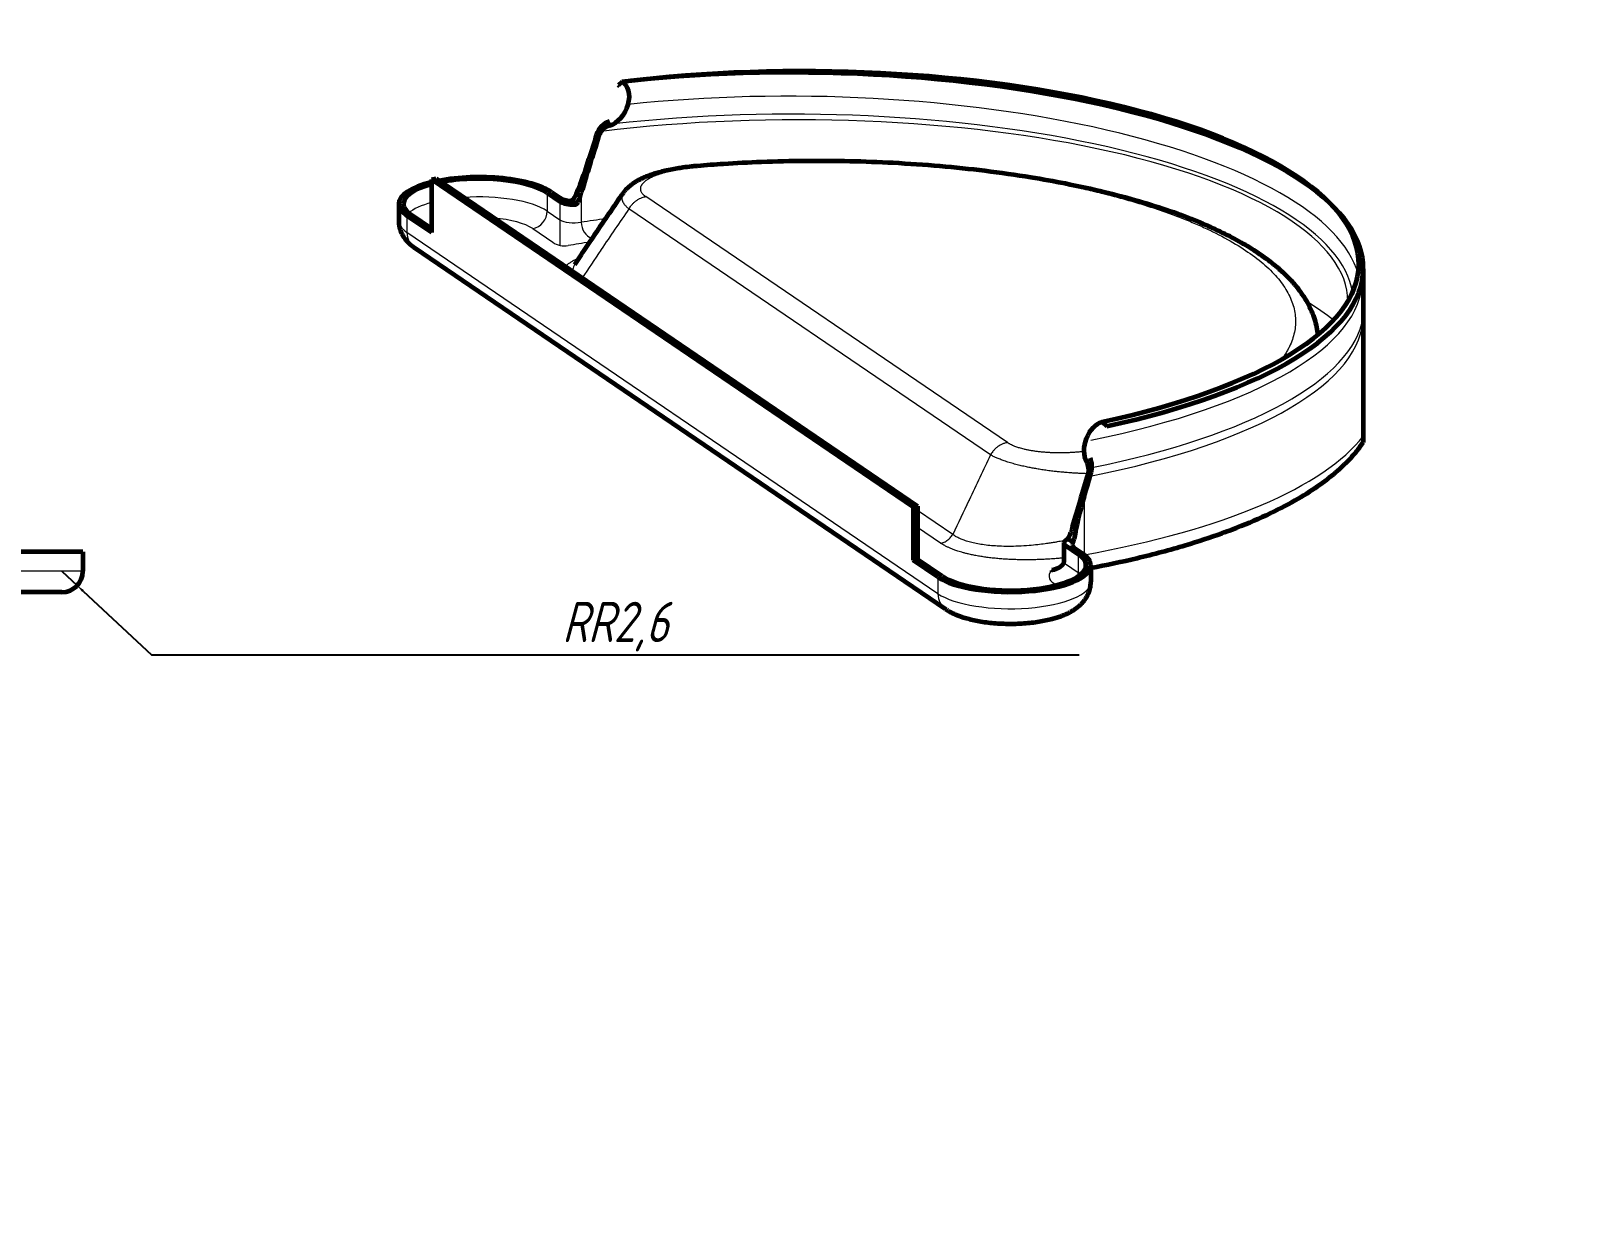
# Model space of a CAD drawing. Header units: millimetres. Extents: x 0 to 420, y 0 to 297.
# Drawn here: x 228.5 to 420, y 0 to 146.2 of the extents above; entities that cross this region are included whole.
import ezdxf

# ---------------------------------------------------------------- set-up
doc = ezdxf.new("R2010")
doc.units = ezdxf.units.MM
doc.linetypes.add('K5LT_BASIC', pattern=[0])
doc.linetypes.add('K5LT_THIN', pattern=[0])
doc.layers.add('Системный слой', color=7, linetype='Continuous')
doc.layers.add('Системный слой (1)', color=7, linetype='Continuous', true_color=0x909090)
doc.styles.add('KDIMTEXTSTYLE', font='GOST_AU.SHX', dxfattribs={"width": 0.96, "oblique": 15, "height": 5})
doc.dimstyles.new('KDIMSTYLE (1.00)', dxfattribs={"dimtxt": 5, "dimasz": 1, "dimexe": 2, "dimexo": 0, "dimgap": 1, "dimtad": 1, "dimtxsty": 'KDIMTEXTSTYLE', "dimsah": 1, "dimcen": 0, "dimdle": 1, "dimadec": 0, "dimazin": 0, "dimtfac": 0.667, "dimtmove": 0, "dimatfit": 3, "dimfxl": 1, "dimtvp": 1, "dimtolj": 1, "dimtzin": 0, "dimarcsym": 0})

# ---------------------------------------------------------------- blocks, each defined once
blk = doc.blocks.new('KDIMARROW_02')
at = {"layer": 'Системный слой'}
blk.add_hatch(color=0, dxfattribs=at).paths.add_polyline_path([(4.5, 0), (5, 0.66), (0, 0), (5, -0.66)])
at = {"layer": 'Системный слой', "color": 0, "linetype": 'K5LT_THIN', "lineweight": 18}
for p, q in [((5, 0.66), (0, 0)), ((0, 0), (5, -0.66)), ((0, 0), (7, 0)), ((4.5, 0), (5, 0.66)), ((5, -0.66), (4.5, 0))]:
    blk.add_line(p, q, dxfattribs=at)
at = {"layer": 'Системный слой (1)', "color": 0, "linetype": 'K5LT_THIN', "lineweight": 18}
blk.add_line((0, 0), (-1, 0), dxfattribs=at)

msp = doc.modelspace()

# ---------------------------------------------------------------- linework, layer by layer
at = {"layer": 'Системный слой (1)', "color": 150, "linetype": 'K5LT_BASIC', "lineweight": 60, "true_color": 0x0080ff}
for p, q in [((301.879, 139.81), (301.44, 139.4)), ((301.596, 139.261), (301.44, 139.4)), ((311.249, 129.42), (311.248, 129.42)), ((278.239, 121.119), (278.241, 127.72)), ((278.241, 127.72), (278.78, 127.807)), ((278.241, 127.72), (338.038, 87.052)), ((278.78, 127.807), (338.577, 87.14)), ((274.143, 124.676), (274.142, 122.601)), ((292.585, 126.045), (294.174, 124.964)), ((293.124, 126.132), (294.115, 125.458)), ((296.249, 124.655), (295.606, 125.092)), ((302.025, 126.016), (302.025, 126.016)), ((278.239, 121.119), (275.161, 123.212)), ((278.239, 121.573), (275.7, 123.299)), ((342.053, 74.377), (276.101, 119.231)), ((393.933, 116.594), (393.925, 95.051)), ((361.525, 97.615), (362.082, 97.076)), ((338.038, 87.052), (338.036, 80.451)), ((338.577, 87.14), (338.038, 87.052)), ((338.577, 87.14), (338.575, 80.539)), ((356.745, 82.564), (356.744, 80.301)), ((357.193, 83.09), (357.925, 82.709)), ((234.917, 81.462), (224.917, 81.462)), ((234.917, 81.462), (234.917, 79.062)), ((338.575, 80.539), (338.036, 80.451)), ((341.113, 78.358), (338.036, 80.451)), ((341.652, 78.446), (338.575, 80.539)), ((356.949, 82.272), (358.538, 81.191)), ((358.086, 81.953), (359.077, 81.279)), ((355.029, 79.151), (355.029, 79.151)), ((355.029, 79.151), (355.03, 79.151)), ((360.095, 79.815), (360.094, 77.74)), ((232.317, 76.462), (224.917, 76.462))]:
    msp.add_line(p, q, dxfattribs=at)
at = {"layer": 'Системный слой (1)', "color": 7, "linetype": 'K5LT_THIN', "lineweight": 18}
for p, q in [((311.249, 129.42), (311.248, 129.42)), ((292.585, 126.045), (292.585, 123.781)), ((294.174, 124.964), (294.174, 122.701)), ((296.815, 126.082), (296.814, 122.389)), ((302.025, 126.016), (302.025, 126.016)), ((349.736, 95.041), (304.833, 125.579)), ((275.161, 123.212), (275.161, 121.137)), ((292.585, 123.781), (294.174, 122.701)), ((347.638, 93.517), (302.736, 124.055)), ((341.113, 76.284), (275.161, 121.137)), ((290.788, 121.603), (293.279, 119.909)), ((359.275, 88.379), (359.273, 81.137)), ((342.944, 83.64), (338.577, 86.61)), ((341.446, 82.551), (338.576, 84.503)), ((358.538, 81.191), (358.537, 78.928)), ((234.917, 79.062), (224.917, 79.062)), ((355.029, 79.151), (355.029, 79.151)), ((356.948, 80.008), (358.537, 78.928)), ((341.113, 78.358), (341.113, 76.284)), ((355.312, 77.721), (355.862, 77.346))]:
    msp.add_line(p, q, dxfattribs=at)
at = {"layer": 'Системный слой (1)', "color": 150, "linetype": 'K5LT_BASIC', "lineweight": 60, "true_color": 0x0080ff}
for centre, radius, start, end in [((301.201, 132.507), 2.6, 109.69476, 162.68246), ((300.881, 132.469), 2, 105.86964, 162.67979), ((295.364, 125.741), 0.693, 259.12794, 335.26269), ((296.026, 125.01), 0.42, 95.97715, 96.05135), ((296.026, 125.01), 0.42, 270.54981, 340.99571), ((357.839, 91.66), 2, 343.65954, 30.63075), ((357.642, 92.039), 2.6, 343.67285, 24.51539), ((355.703, 84.424), 2, 307.22383, 344.45699), ((356.06, 83.431), 2, 332.85765, 350.74845), ((232.317, 79.062), 2.6, 270, 0)]:
    msp.add_arc(centre, radius, start, end, dxfattribs=at)
at = {"layer": 'Системный слой (1)', "color": 7, "linetype": 'K5LT_THIN', "lineweight": 18}
for centre, radius, start, end in [((294.741, 122.059), 2.6, 235.78072, 279.7296), ((355.831, 78.483), 0.922, 99.21508, 235.78072)]:
    msp.add_arc(centre, radius, start, end, dxfattribs=at)
at = {"layer": 'Системный слой (1)', "color": 150, "linetype": 'K5LT_BASIC', "lineweight": 60, "true_color": 0x0080ff}
for centre, major_axis, ratio, start_param, end_param in [((326.106, 117.85), (-67.271, 0.718), 0.3462524, 3.1415927, 5.0844972), ((326.106, 117.85), (-67.827, 1.257), 0.3404274, 3.1415927, 5.066631), ((300.547, 137.134), (-1.358, -2.663), 0.6690368, 0.5558944, 3.155644), ((326.1, 101.285), (-60.716, -207.273), 0.162817, 4.6062951, 4.6402635), ((326.1, 101.285), (-61.241, -209.065), 0.162817, 4.6065774, 4.6214016), ((296.632, 131.368), (-2.45, -8.363), 0.162817, 0.8295691, 1.4798089), ((284.143, 124.672), (-10, 0.004), 0.3327709, 5.3437535, 6.2831853), ((284.143, 124.672), (-9.4, 0.003), 0.3327709, 5.3912695, 6.2831853), ((284.143, 124.672), (-10, 0.004), 0.3327709, 3.5969583, 5.2354096), ((284.143, 124.672), (-9.4, 0.003), 0.3327709, 3.5969583, 5.2397353), ((284.143, 124.672), (-10, 0.004), 0.3327709, 0, 0.4553656), ((284.143, 124.672), (-9.4, 0.003), 0.3327709, 0, 0.4553656), ((296.63, 125.867), (2.8, -0.001), 0.3327709, 3.5969583, 4.1900835), ((295.971, 125.256), (2, -0.001), 0.3327709, 3.5969583, 4.742322), ((295.971, 126.796), (-1.75, -5.973), 0.162817, 1.2911043, 1.4986709), ((323.376, 117.158), (-70, 0.026), 0.3327709, 2.1472833, 3.1415927), ((323.933, 116.62), (-70, 0.026), 0.3327709, 2.1472833, 3.1415927), ((361.395, 94.807), (-1.105, -2.778), 0.6690368, 3.6179275, 5.8063447), ((326.1, 101.285), (-60.716, -207.273), 0.162817, 1.5378891, 1.5693375), ((326.1, 101.285), (-61.241, -209.065), 0.162817, 1.556751, 1.5707652), ((360.602, 87.863), (-2.45, -8.363), 0.162817, 4.6983436, 5.3637295), ((358.746, 84.104), (-1.75, -5.973), 0.162817, 4.6794817, 4.7962226), ((358.745, 82.564), (-2, 0.001), 0.3327709, 5.8706093, 6.2831853), ((358.745, 82.564), (-2, 0.001), 0.3327709, 0, 0.4553656), ((360.6, 82.361), (-2.8, 0.001), 0.3327709, 6.114364, 6.2831853), ((360.6, 82.361), (-2.8, 0.001), 0.3327709, 0, 0.4553656), ((350.095, 79.818), (9.4, -0.003), 0.3327709, 0, 0.4553656), ((350.095, 79.818), (10, -0.004), 0.3327709, 0, 0.4553656), ((350.095, 79.818), (10, -0.004), 0.3327709, 3.5969583, 6.2831853), ((350.095, 79.818), (9.4, -0.003), 0.3327709, 3.5969583, 6.2831853)]:
    msp.add_ellipse(centre, major_axis=major_axis, ratio=ratio, start_param=start_param, end_param=end_param, dxfattribs=at)
at = {"layer": 'Системный слой (1)', "color": 7, "linetype": 'K5LT_THIN', "lineweight": 18}
for centre, major_axis, ratio, start_param, end_param in [((325.766, 114.921), (-67.827, 1.257), 0.3404274, 3.2423486, 5.066631), ((322.147, 112.016), (-69.885, -0.576), 0.3304524, 3.1415927, 5.0429775), ((323.491, 112.713), (-69.192, 0.223), 0.3337707, 3.1925982, 5.0471585), ((284.142, 122.409), (-9.4, 0.003), 0.3327709, 5.3912695, 5.9130278), ((284.142, 122.409), (-9.4, 0.003), 0.3327709, 3.5969583, 4.9189136), ((284.142, 122.597), (-10, 0.004), 0.3327709, 0, 0.4553656), ((284.141, 120.523), (-7.4, 0.003), 0.3327709, 3.5969583, 4.4605966), ((290.788, 123.489), (1.125, 1.654), 0.8469155, 3.8177876, 5.3885839), ((295.97, 122.993), (-2, 0.001), 0.3327709, 0.4553656, 2.0065528), ((326.1, 101.442), (-69.4, 0.025), 0.3327709, -1.1825529, -1.1350398), ((277.675, 121.546), (-1.575, -2.315), 0.8469155, 5.3885839, 6.2831853), ((284.141, 120.523), (-7.4, 0.003), 0.3327709, -0.6474394, -0.557728), ((298.61, 122.096), (1.124, -1.654), 0.8469155, 4.036194, 5.3484062), ((326.099, 99.556), (-67.4, 0.025), 0.3327709, -1.1385353, -1.0941149), ((323.817, 115.279), (-70, 0.026), 0.3327709, 2.1158736, 3.1415927), ((326.1, 101.442), (-69.4, 0.025), 0.3327709, 3.5335676, 3.6446986), ((323.931, 110.838), (-70, 0.026), 0.3327709, 2.1123573, 3.1415927), ((324.046, 111.909), (-70, 0.026), 0.3327709, 2.1143326, 3.0842971), ((326.1, 101.631), (-70, 0.026), 0.3327709, 2.0651276, 2.8918285), ((326.099, 99.556), (-67.4, 0.025), 0.3327709, -4.2578542, -4.252429), ((358.744, 80.3), (-2, 0.001), 0.3327709, 6.2613058, 6.2831853), ((358.744, 80.3), (-2, 0.001), 0.3327709, 0, 0.4553656), ((356.74, 78.636), (1.125, 1.654), 0.8469155, 5.1072488, 5.3885839), ((350.094, 77.555), (9.4, -0.003), 0.3327709, 0.3701575, 0.4553656), ((350.094, 77.744), (10, -0.004), 0.3327709, 3.5969583, 6.2831853), ((343.627, 76.692), (-1.575, -2.315), 0.8469155, 5.3885839, 6.2831853)]:
    msp.add_ellipse(centre, major_axis=major_axis, ratio=ratio, start_param=start_param, end_param=end_param, dxfattribs=at)
at = {"layer": 'Системный слой (1)', "color": 150, "linetype": 'K5LT_BASIC', "lineweight": 60, "true_color": 0x0080ff}
for points, knots in [([(302.025, 126.016), (302.103, 126.128), (302.186, 126.236), (302.362, 126.445), (302.457, 126.547), (302.657, 126.745), (302.764, 126.841), (302.989, 127.029), (303.108, 127.119), (303.356, 127.295), (303.487, 127.38), (303.762, 127.547), (303.906, 127.627), (304.199, 127.78), (304.348, 127.853), (304.684, 128.005), (304.873, 128.084), (305.265, 128.235), (305.468, 128.308), (305.884, 128.445), (306.097, 128.511), (306.554, 128.641), (306.799, 128.706), (307.322, 128.832), (307.6, 128.894), (308.165, 129.008), (308.452, 129.061), (308.983, 129.149), (309.225, 129.186), (309.809, 129.268), (310.153, 129.311), (310.723, 129.372), (310.946, 129.393), (311.19, 129.415), (311.209, 129.416), (311.228, 129.418)], [0, 0, 0, 0, 10.5775185, 10.5775185, 21.612209, 21.612209, 33.3334407, 33.3334407, 45.6427942, 45.6427942, 58.6370723, 58.6370723, 72.3107465, 72.3107465, 85.8545245, 85.8545245, 102.1857246, 102.1857246, 118.955645, 118.955645, 135.712681, 135.712681, 154.1890428, 154.1890428, 174.2152986, 174.2152986, 194.1325785, 194.1325785, 210.4336622, 210.4336622, 232.9913106, 232.9913106, 247.3204962, 247.3204962, 248.5401786, 248.5401786, 248.5401786, 248.5401786]), ([(311.249, 129.42), (312.325, 129.507), (313.407, 129.592), (316.059, 129.766), (317.635, 129.847), (321.014, 129.977), (322.82, 130.019), (326.482, 130.049), (328.338, 130.036), (331.98, 129.953), (333.766, 129.886), (337.497, 129.69), (339.439, 129.555), (343.243, 129.224), (345.106, 129.03), (348.881, 128.568), (350.79, 128.297), (354.103, 127.757), (355.524, 127.502), (358.601, 126.896), (360.242, 126.536), (363.306, 125.79), (364.735, 125.409), (367.44, 124.617), (368.718, 124.21), (371.136, 123.369), (372.278, 122.938), (374.233, 122.133), (375.064, 121.767), (376.675, 121.007), (377.454, 120.612), (378.959, 119.789), (379.684, 119.361), (380.869, 118.6), (381.348, 118.273), (382.333, 117.555), (382.833, 117.161), (383.709, 116.412), (384.092, 116.059), (384.833, 115.319), (385.188, 114.932), (385.806, 114.19), (386.074, 113.837), (386.569, 113.12), (386.796, 112.755), (387.184, 112.05), (387.351, 111.711), (387.642, 111.032), (387.769, 110.692), (387.977, 110.023), (388.062, 109.696), (388.194, 109.049), (388.243, 108.729), (388.275, 108.407)], [0.0000831, 0.0000831, 0.0000831, 0.0000831, 9.3434161, 9.3434161, 22.7646384, 22.7646384, 37.9993496, 37.9993496, 53.6220792, 53.6220792, 68.7482769, 68.7482769, 85.4275592, 85.4275592, 101.8299626, 101.8299626, 119.2423755, 119.2423755, 132.7747984, 132.7747984, 149.2016156, 149.2016156, 164.4729454, 164.4729454, 179.1534076, 179.1534076, 193.394712, 193.394712, 204.6645071, 204.6645071, 216.153014, 216.153014, 227.9469789, 227.9469789, 236.531519, 236.531519, 246.4274758, 246.4274758, 254.9243007, 254.9243007, 263.8386411, 263.8386411, 271.6088116, 271.6088116, 279.321528, 279.321528, 286.2166592, 286.2166592, 292.9260436, 292.9260436, 299.2164313, 299.2164313, 305.26545, 305.26545, 305.26545, 305.26545]), ([(296.009, 117.166), (296.118, 117.328), (296.227, 117.49), (296.553, 117.974), (296.77, 118.297), (297.423, 119.266), (297.857, 119.912), (298.882, 121.434), (299.479, 122.306), (300.67, 124.049), (301.267, 124.918), (301.919, 125.862), (301.972, 125.939), (302.025, 126.016)], [0.4419994, 0.4419994, 0.4419994, 0.4419994, 0.8839988, 0.8839988, 1.7679975, 1.7679975, 3.535995, 3.535995, 5.935995, 5.935995, 8.335995, 8.335995, 8.5484359, 8.5484359, 8.5484359, 8.5484359]), ([(274.142, 122.601), (274.142, 122.464), (274.15, 122.328), (274.181, 122.056), (274.204, 121.921), (274.266, 121.654), (274.304, 121.521), (274.396, 121.26), (274.45, 121.131), (274.572, 120.878), (274.64, 120.753), (274.793, 120.509), (274.877, 120.389), (275.06, 120.154), (275.16, 120.039), (275.376, 119.814), (275.493, 119.705), (275.77, 119.468), (275.932, 119.345), (276.101, 119.231)], [0, 0, 0, 0, 1.5343681, 1.5343681, 3.0753983, 3.0753983, 4.6379683, 4.6379683, 6.2403125, 6.2403125, 7.8977533, 7.8977533, 9.6350252, 9.6350252, 11.476194, 11.476194, 13.4499129, 13.4499129, 16, 16, 16, 16]), ([(360.095, 79.478), (362.068, 79.855), (363.987, 80.265), (367.929, 81.202), (369.935, 81.737), (373.427, 82.781), (374.942, 83.278), (376.814, 83.952), (377.232, 84.106), (379.141, 84.831), (380.561, 85.425), (383.164, 86.633), (384.356, 87.244), (386.463, 88.44), (387.392, 89.021), (389.071, 90.182), (389.828, 90.761), (391.133, 91.875), (391.696, 92.405), (392.652, 93.412), (393.057, 93.885), (393.602, 94.594), (393.767, 94.821), (393.925, 95.051)], [21.0070713, 21.0070713, 21.0070713, 21.0070713, 40.4209845, 40.4209845, 62.238069, 62.238069, 80.2086892, 80.2086892, 85.4658051, 85.4658051, 104.5578007, 104.5578007, 122.6450477, 122.6450477, 138.7227336, 138.7227336, 153.7957518, 153.7957518, 166.8592514, 166.8592514, 177.9131815, 177.9131815, 183.0559891, 183.0559891, 183.0559891, 183.0559891]), ([(356.744, 80.307), (356.744, 80.307), (356.744, 80.306), (356.744, 80.303), (356.744, 80.3), (356.744, 80.293), (356.744, 80.29), (356.743, 80.279), (356.743, 80.272), (356.742, 80.252), (356.741, 80.238), (356.737, 80.205), (356.735, 80.192), (356.727, 80.154), (356.72, 80.128), (356.705, 80.083), (356.695, 80.06), (356.671, 80.01), (356.658, 79.986), (356.625, 79.934), (356.605, 79.906), (356.56, 79.849), (356.534, 79.82), (356.474, 79.759), (356.44, 79.728), (356.364, 79.665), (356.322, 79.633), (356.229, 79.57), (356.179, 79.538), (356.069, 79.476), (356.01, 79.446), (355.886, 79.388), (355.82, 79.361), (355.682, 79.309), (355.61, 79.285), (355.463, 79.242), (355.387, 79.222), (355.286, 79.199), (355.261, 79.193), (355.236, 79.188)], [0.0001358, 0.0001358, 0.0001358, 0.0001358, 0.01, 0.01, 0.1615265, 0.1615265, 0.3234605, 0.3234605, 0.6473284, 0.6473284, 1.2950643, 1.2950643, 2.5905361, 2.5905361, 4.3096176, 4.3096176, 6.1117726, 6.1117726, 8.035597, 8.035597, 10.1023203, 10.1023203, 12.3292287, 12.3292287, 14.7275084, 14.7275084, 17.300957, 17.300957, 20.0554314, 20.0554314, 22.9643306, 22.9643306, 25.9897227, 25.9897227, 29.101851, 29.101851, 32.2407537, 32.2407537, 33.2562827, 33.2562827, 33.2562827, 33.2562827]), ([(342.053, 74.377), (342.191, 74.283), (342.334, 74.195), (342.626, 74.027), (342.776, 73.949), (343.083, 73.799), (343.241, 73.729), (343.552, 73.599), (343.706, 73.54), (343.996, 73.435), (344.133, 73.389), (344.51, 73.269), (344.757, 73.198), (345.271, 73.067), (345.539, 73.006), (346.093, 72.894), (346.38, 72.843), (346.971, 72.753), (347.275, 72.714), (347.897, 72.647), (348.215, 72.619), (348.863, 72.577), (349.192, 72.563), (349.86, 72.547), (350.197, 72.546), (350.871, 72.558), (351.208, 72.571), (351.869, 72.61), (352.194, 72.637), (352.829, 72.702), (353.139, 72.741), (353.743, 72.83), (354.036, 72.881), (354.603, 72.993), (354.877, 73.054), (355.341, 73.172), (355.535, 73.225), (355.914, 73.339), (356.1, 73.4), (356.461, 73.528), (356.637, 73.595), (356.981, 73.739), (357.148, 73.815), (357.474, 73.976), (357.633, 74.061), (357.941, 74.243), (358.09, 74.339), (358.379, 74.544), (358.519, 74.653), (358.727, 74.834), (358.799, 74.901), (358.936, 75.034), (359, 75.101), (359.169, 75.287), (359.27, 75.412), (359.454, 75.665), (359.536, 75.794), (359.683, 76.055), (359.748, 76.187), (359.86, 76.453), (359.908, 76.588), (359.987, 76.859), (360.019, 76.995), (360.066, 77.269), (360.081, 77.406), (360.092, 77.609), (360.094, 77.675), (360.094, 77.74)], [0, 0, 0, 0, 1.8842201, 1.8842201, 3.7684402, 3.7684402, 5.6526603, 5.6526603, 7.405215, 7.405215, 8.8977297, 8.8977297, 11.4730766, 11.4730766, 14.1157474, 14.1157474, 16.8129175, 16.8129175, 19.5576985, 19.5576985, 22.3468597, 22.3468597, 25.1807978, 25.1807978, 28.0633464, 28.0633464, 30.9526399, 30.9526399, 33.7916882, 33.7916882, 36.5849228, 36.5849228, 39.3332082, 39.3332082, 42.0302656, 42.0302656, 44.0375733, 44.0375733, 46.0473991, 46.0473991, 48.056502, 48.056502, 50.0656049, 50.0656049, 52.0731054, 52.0731054, 54.0750083, 54.0750083, 56.0621957, 56.0621957, 57.1544736, 57.1544736, 58.1713594, 58.1713594, 59.9096061, 59.9096061, 61.5288754, 61.5288754, 63.0584684, 63.0584684, 64.5238393, 64.5238393, 65.9451362, 65.9451362, 67.3387937, 67.3387937, 68, 68, 68, 68])]:
    msp.add_open_spline(points, degree=3, knots=knots, dxfattribs=at)
at = {"layer": 'Системный слой (1)', "color": 7, "linetype": 'K5LT_THIN', "lineweight": 18}
for points, knots in [([(311.486, 129.27), (311.406, 129.263), (311.325, 129.256), (311.161, 129.241), (311.078, 129.233), (310.83, 129.208), (310.666, 129.19), (310.177, 129.133), (309.854, 129.089), (309.231, 128.994), (308.929, 128.942), (308.434, 128.847), (308.235, 128.806), (307.889, 128.729), (307.739, 128.693), (307.448, 128.62), (307.305, 128.583), (307.025, 128.505), (306.887, 128.464), (306.622, 128.381), (306.495, 128.339), (306.309, 128.274), (306.247, 128.251), (306.125, 128.206), (306.064, 128.183), (305.921, 128.126), (305.838, 128.091), (305.677, 128.021), (305.597, 127.985), (305.447, 127.912), (305.375, 127.876), (305.272, 127.821), (305.237, 127.802), (305.169, 127.764), (305.135, 127.745), (305.062, 127.701), (305.022, 127.676), (304.944, 127.626), (304.906, 127.601), (304.831, 127.549), (304.795, 127.522), (304.723, 127.468), (304.689, 127.44), (304.625, 127.386), (304.595, 127.36), (304.538, 127.307), (304.51, 127.279), (304.46, 127.226), (304.436, 127.201), (304.393, 127.149), (304.373, 127.124), (304.335, 127.072), (304.316, 127.045), (304.283, 126.992), (304.268, 126.965), (304.24, 126.913), (304.228, 126.887), (304.207, 126.836), (304.198, 126.81), (304.181, 126.758), (304.174, 126.731), (304.163, 126.678), (304.159, 126.652), (304.153, 126.585), (304.152, 126.545), (304.157, 126.465), (304.163, 126.426), (304.18, 126.351), (304.19, 126.316), (304.216, 126.247), (304.231, 126.213), (304.274, 126.131), (304.303, 126.083), (304.372, 125.988), (304.412, 125.941), (304.498, 125.849), (304.544, 125.805), (304.62, 125.739), (304.646, 125.718), (304.7, 125.675), (304.728, 125.653), (304.782, 125.614), (304.808, 125.597), (304.833, 125.579)], [5.6533328, 5.6533328, 5.6533328, 5.6533328, 5.964062, 5.964062, 6.2894911, 6.2894911, 6.9382799, 6.9382799, 8.2436712, 8.2436712, 9.5219511, 9.5219511, 10.4044357, 10.4044357, 11.0969465, 11.0969465, 11.7852228, 11.7852228, 12.4843857, 12.4843857, 13.1665144, 13.1665144, 13.5135517, 13.5135517, 13.8664035, 13.8664035, 14.3696665, 14.3696665, 14.8852693, 14.8852693, 15.38271, 15.38271, 15.6371936, 15.6371936, 15.8960065, 15.8960065, 16.2173676, 16.2173676, 16.5467419, 16.5467419, 16.8853051, 16.8853051, 17.2344566, 17.2344566, 17.5575945, 17.5575945, 17.8920971, 17.8920971, 18.2054006, 18.2054006, 18.5098566, 18.5098566, 18.831445, 18.831445, 19.1446962, 19.1446962, 19.4504516, 19.4504516, 19.7495647, 19.7495647, 20.0648436, 20.0648436, 20.3739207, 20.3739207, 20.8461358, 20.8461358, 21.3069905, 21.3069905, 21.7189975, 21.7189975, 22.1243997, 22.1243997, 22.6971499, 22.6971499, 23.270051, 23.270051, 23.8191363, 23.8191363, 24.0921285, 24.0921285, 24.3644565, 24.3644565, 24.5917803, 24.5917803, 24.5917803, 24.5917803]), ([(311.486, 129.27), (311.45, 129.317), (311.383, 129.385), (311.304, 129.419), (311.262, 129.421), (311.249, 129.42)], [0, 0, 0, 0, 2.6843399, 5.0246238, 6, 6, 6, 6]), ([(311.486, 129.27), (312.207, 129.327), (312.925, 129.387), (314.517, 129.501), (315.389, 129.557), (317.151, 129.656), (318.042, 129.699), (319.814, 129.771), (320.696, 129.8), (322.478, 129.845), (323.38, 129.861), (325.164, 129.88), (326.048, 129.882), (327.836, 129.874), (328.74, 129.863), (330.522, 129.828), (331.401, 129.804), (333.179, 129.742), (334.08, 129.704), (335.845, 129.615), (336.712, 129.565), (338.016, 129.48), (338.458, 129.449), (339.346, 129.384), (339.793, 129.349), (340.66, 129.278), (341.08, 129.243), (341.926, 129.167), (342.352, 129.127), (343.21, 129.044), (343.642, 129), (344.512, 128.908), (344.95, 128.86), (345.823, 128.76), (346.258, 128.709), (347.115, 128.603), (347.536, 128.55), (348.367, 128.44), (348.777, 128.385), (349.584, 128.271), (349.982, 128.214), (350.797, 128.092), (351.214, 128.028), (352.036, 127.898), (352.441, 127.832), (353.629, 127.633), (354.405, 127.495), (355.963, 127.204), (356.745, 127.05), (358.263, 126.736), (359.002, 126.575), (360.475, 126.238), (361.21, 126.062), (362.638, 125.703), (363.332, 125.52), (364.708, 125.141), (365.39, 124.943), (366.715, 124.543), (367.358, 124.34), (368.626, 123.92), (369.251, 123.704), (370.461, 123.265), (371.048, 123.043), (372.197, 122.587), (372.76, 122.354), (373.847, 121.881), (374.373, 121.641), (375.902, 120.909), (376.86, 120.403), (378.629, 119.37), (379.446, 118.837), (380.927, 117.754), (381.596, 117.2), (382.777, 116.077), (383.294, 115.505), (383.947, 114.641), (384.144, 114.352), (384.502, 113.769), (384.662, 113.474), (384.94, 112.886), (385.058, 112.593), (385.257, 112.002), (385.337, 111.703), (385.454, 111.11), (385.492, 110.815), (385.529, 110.22), (385.528, 109.919), (385.483, 109.325), (385.442, 109.031), (385.318, 108.437), (385.234, 108.137), (385.029, 107.547), (384.908, 107.256), (384.696, 106.819), (384.62, 106.672), (384.455, 106.374), (384.366, 106.225), (384.184, 105.934), (384.091, 105.793), (383.928, 105.559), (383.861, 105.466), (383.792, 105.374)], [0.0899862, 0.0899862, 0.0899862, 0.0899862, 0.5264361, 0.5264361, 1.0492462, 1.0492462, 1.5791368, 1.5791368, 2.1008697, 2.1008697, 2.6319598, 2.6319598, 3.1524094, 3.1524094, 3.6848959, 3.6848959, 4.2039777, 4.2039777, 4.7379361, 4.7379361, 5.255475, 5.255475, 5.5208269, 5.5208269, 5.7910713, 5.7910713, 6.0464633, 6.0464633, 6.3068281, 6.3068281, 6.5726036, 6.5726036, 6.8442924, 6.8442924, 7.1160162, 7.1160162, 7.3818151, 7.3818151, 7.6421935, 7.6421935, 7.8975906, 7.8975906, 8.1679072, 8.1679072, 8.4333208, 8.4333208, 8.9509567, 8.9509567, 9.4851251, 9.4851251, 10.004382, 10.004382, 10.5371546, 10.5371546, 11.0578575, 11.0578575, 11.58931, 11.58931, 12.1113744, 12.1113744, 12.6416814, 12.6416814, 13.1649239, 13.1649239, 13.6940995, 13.6940995, 14.218497, 14.218497, 15.2720851, 15.2720851, 16.3256792, 16.3256792, 17.3792706, 17.3792706, 18.4328505, 18.4328505, 18.9565404, 18.9565404, 19.48641, 19.48641, 20.0089506, 20.0089506, 20.5399404, 20.5399404, 21.0611591, 21.0611591, 21.5934327, 21.5934327, 22.1132594, 22.1132594, 22.6468782, 22.6468782, 23.165157, 23.165157, 23.4304353, 23.4304353, 23.700268, 23.700268, 23.9561984, 23.9561984, 24.1251262, 24.1251262, 24.1251262, 24.1251262]), ([(302.025, 126.016), (301.958, 125.919), (301.864, 125.728), (301.82, 125.437), (301.862, 125.161), (301.965, 124.912), (302.093, 124.707), (302.217, 124.548), (302.325, 124.427), (302.427, 124.324), (302.529, 124.229), (302.634, 124.138), (302.703, 124.081), (302.736, 124.055)], [0, 0, 0, 0, 2.3474732, 4.4761648, 6.4996643, 8.2503011, 9.692076, 10.7287697, 11.5054391, 12.1594883, 12.8321785, 13.4456824, 14, 14, 14, 14]), ([(302.736, 124.055), (302.809, 124.183), (302.962, 124.414), (303.218, 124.71), (303.481, 124.954), (303.761, 125.161), (304.06, 125.333), (304.353, 125.458), (304.612, 125.536), (304.766, 125.568), (304.833, 125.579)], [0, 0, 0, 0, 1.7643109, 3.3030248, 4.6763652, 6.0846891, 7.5386938, 8.9470558, 10.1043903, 11, 11, 11, 11]), ([(294.174, 122.701), (294.175, 122.654), (294.174, 122.585), (294.173, 122.493), (294.173, 122.424), (294.172, 122.346), (294.172, 122.258), (294.171, 122.159), (294.17, 122.052), (294.169, 121.937), (294.168, 121.817), (294.166, 121.696), (294.165, 121.571), (294.163, 121.446), (294.161, 121.33), (294.16, 121.225), (294.159, 121.117), (294.157, 120.986), (294.155, 120.829), (294.153, 120.656), (294.151, 120.48), (294.149, 120.3), (294.148, 120.111), (294.147, 119.914), (294.147, 119.715), (294.148, 119.589), (294.148, 119.527)], [0, 0, 0, 0, 0.7676296, 1.121098, 1.4677221, 1.8654005, 2.3418537, 2.8591294, 3.4392656, 4.1008973, 4.767093, 5.4807152, 6.2299102, 7.0637164, 7.8556641, 8.5255705, 9.2098686, 10.1489621, 11.4047656, 12.8440495, 14.3632572, 15.9733824, 17.8432935, 19.98208, 22.3159823, 24.8752617, 24.8752617, 24.8752617, 24.8752617]), ([(302.736, 124.055), (301.578, 122.379), (300.425, 120.693), (299.261, 118.977), (299.246, 118.955), (298.457, 117.781), (297.682, 116.63), (296.908, 115.479)], [2.01274821, 2.01274821, 2.01274821, 2.01274821, 2.51769435, 2.51769435, 2.52426464, 2.52426464, 2.86580831, 2.86580831, 2.86580831, 2.86580831]), ([(296.555, 117.978), (296.552, 117.976), (296.548, 117.974), (296.474, 117.941), (296.404, 117.908), (296.271, 117.845), (296.207, 117.813), (296.081, 117.75), (296.019, 117.718), (295.896, 117.652), (295.835, 117.619), (295.716, 117.551), (295.657, 117.517), (295.54, 117.447), (295.483, 117.411), (295.371, 117.339), (295.315, 117.302), (295.214, 117.232), (295.167, 117.198), (295.075, 117.13), (295.03, 117.096), (294.942, 117.026), (294.899, 116.99), (294.84, 116.939), (294.823, 116.924), (294.806, 116.909)], [11.6222135, 11.6222135, 11.6222135, 11.6222135, 11.6421485, 11.6421485, 12.0504661, 12.0504661, 12.436522, 12.436522, 12.8279903, 12.8279903, 13.225422, 13.225422, 13.6295752, 13.6295752, 14.0411335, 14.0411335, 14.4610548, 14.4610548, 14.8356961, 14.8356961, 15.2183795, 15.2183795, 15.6102171, 15.6102171, 15.7742756, 15.7742756, 15.7742756, 15.7742756]), ([(296.009, 117.166), (295.942, 117.066), (295.83, 116.863), (295.742, 116.562), (295.738, 116.364), (295.749, 116.267)], [0, 0, 0, 0, 1.9866199, 4.0191269, 6, 6, 6, 6]), ([(349.736, 95.041), (349.603, 95.019), (349.355, 94.958), (349.012, 94.819), (348.707, 94.65), (348.424, 94.449), (348.161, 94.212), (347.937, 93.962), (347.766, 93.728), (347.676, 93.582), (347.638, 93.517)], [0, 0, 0, 0, 1.7653771, 3.3049496, 4.6787933, 6.0873325, 7.5411285, 8.9488802, 10.1053578, 11, 11, 11, 11]), ([(359.234, 93.925), (359.069, 93.907), (358.903, 93.89), (358.56, 93.859), (358.384, 93.845), (358.026, 93.819), (357.844, 93.808), (357.485, 93.79), (357.307, 93.782), (357.038, 93.773), (356.947, 93.771), (356.764, 93.767), (356.672, 93.765), (356.448, 93.762), (356.316, 93.762), (356.05, 93.763), (355.915, 93.764), (355.651, 93.769), (355.522, 93.772), (355.327, 93.779), (355.261, 93.782), (355.128, 93.787), (355.062, 93.79), (354.912, 93.798), (354.83, 93.803), (354.663, 93.813), (354.579, 93.818), (354.41, 93.831), (354.324, 93.837), (354.151, 93.852), (354.064, 93.86), (353.897, 93.876), (353.817, 93.885), (353.655, 93.902), (353.574, 93.912), (353.416, 93.931), (353.341, 93.941), (353.193, 93.961), (353.121, 93.971), (352.973, 93.993), (352.898, 94.005), (352.751, 94.029), (352.679, 94.041), (352.538, 94.066), (352.469, 94.079), (352.335, 94.105), (352.269, 94.118), (352.134, 94.146), (352.066, 94.16), (351.933, 94.19), (351.868, 94.205), (351.706, 94.245), (351.61, 94.269), (351.424, 94.319), (351.334, 94.345), (351.168, 94.395), (351.091, 94.419), (350.943, 94.469), (350.871, 94.494), (350.702, 94.555), (350.606, 94.593), (350.423, 94.669), (350.335, 94.708), (350.171, 94.787), (350.094, 94.826), (349.985, 94.886), (349.95, 94.907), (349.881, 94.947), (349.848, 94.968), (349.788, 95.006), (349.763, 95.023), (349.736, 95.041)], [10.4409036, 10.4409036, 10.4409036, 10.4409036, 11.0969465, 11.0969465, 11.7852228, 11.7852228, 12.4843857, 12.4843857, 13.1665144, 13.1665144, 13.5135517, 13.5135517, 13.8664035, 13.8664035, 14.3696665, 14.3696665, 14.8852693, 14.8852693, 15.38271, 15.38271, 15.6371936, 15.6371936, 15.8960065, 15.8960065, 16.2173676, 16.2173676, 16.5467419, 16.5467419, 16.8853051, 16.8853051, 17.2344566, 17.2344566, 17.5575945, 17.5575945, 17.8920971, 17.8920971, 18.2054006, 18.2054006, 18.5098566, 18.5098566, 18.831445, 18.831445, 19.1446962, 19.1446962, 19.4504516, 19.4504516, 19.7495647, 19.7495647, 20.0648436, 20.0648436, 20.3739207, 20.3739207, 20.8461358, 20.8461358, 21.3069905, 21.3069905, 21.7189975, 21.7189975, 22.1243997, 22.1243997, 22.6971499, 22.6971499, 23.270051, 23.270051, 23.8191363, 23.8191363, 24.0921285, 24.0921285, 24.3644565, 24.3644565, 24.5917803, 24.5917803, 24.5917803, 24.5917803]), ([(347.638, 93.517), (346.767, 91.647), (345.884, 89.776), (344.983, 87.882), (344.971, 87.858), (344.288, 86.435), (343.616, 85.038), (342.944, 83.64)], [2.01274821, 2.01274821, 2.01274821, 2.01274821, 2.51769435, 2.51769435, 2.52426457, 2.52426457, 2.90179416, 2.90179416, 2.90179416, 2.90179416]), ([(359.781, 91.176), (359.654, 91.179), (359.272, 91.19), (358.674, 91.215), (358.047, 91.251), (357.562, 91.285), (357.193, 91.314), (356.878, 91.34), (356.554, 91.366), (356.16, 91.403), (355.649, 91.456), (355.024, 91.531), (354.354, 91.623), (353.706, 91.726), (353.114, 91.828), (352.533, 91.937), (351.93, 92.062), (351.284, 92.209), (350.619, 92.379), (349.961, 92.568), (349.355, 92.764), (348.822, 92.96), (348.37, 93.148), (347.974, 93.333), (347.746, 93.455), (347.638, 93.517)], [0, 0, 0, 0, 0.7451249, 2.2108995, 3.4234098, 4.2859408, 4.9306754, 5.4859371, 6.0419515, 6.7318277, 7.6722526, 8.8810109, 10.2152099, 11.4326951, 12.5585253, 13.6280822, 14.8426392, 16.1799504, 17.6369277, 19.1644589, 20.7061044, 22.1163467, 23.4667688, 24.7117848, 26, 26, 26, 26]), ([(341.446, 82.551), (341.549, 82.568), (341.741, 82.617), (342.007, 82.73), (342.241, 82.869), (342.455, 83.033), (342.647, 83.223), (342.812, 83.427), (342.903, 83.569), (342.944, 83.64)], [0, 0, 0, 0, 1.7427844, 3.2634059, 4.6219173, 6.0208399, 7.4322494, 8.752089, 10, 10, 10, 10]), ([(356.744, 80.734), (356.587, 80.717), (356.429, 80.702), (356.052, 80.666), (355.832, 80.647), (355.352, 80.609), (355.09, 80.591), (354.594, 80.56), (354.36, 80.547), (353.894, 80.526), (353.661, 80.517), (353.19, 80.502), (352.952, 80.496), (352.598, 80.491), (352.482, 80.49), (352.25, 80.488), (352.133, 80.488), (351.897, 80.488), (351.779, 80.489), (351.541, 80.491), (351.421, 80.493), (351.188, 80.497), (351.075, 80.499), (350.847, 80.505), (350.732, 80.509), (350.502, 80.517), (350.385, 80.521), (350.151, 80.531), (350.033, 80.537), (349.796, 80.549), (349.676, 80.556), (349.435, 80.571), (349.313, 80.579), (349.084, 80.596), (348.976, 80.604), (348.758, 80.622), (348.649, 80.631), (348.428, 80.651), (348.316, 80.662), (348.091, 80.684), (347.978, 80.696), (347.752, 80.722), (347.639, 80.735), (347.417, 80.762), (347.309, 80.776), (347.096, 80.804), (346.991, 80.819), (346.786, 80.849), (346.686, 80.864), (346.482, 80.896), (346.38, 80.912), (346.178, 80.946), (346.079, 80.964), (345.885, 80.999), (345.79, 81.017), (345.603, 81.053), (345.511, 81.071), (345.325, 81.11), (345.231, 81.13), (345.046, 81.171), (344.955, 81.192), (344.729, 81.245), (344.594, 81.279), (344.332, 81.347), (344.205, 81.381), (343.969, 81.449), (343.86, 81.481), (343.647, 81.547), (343.543, 81.581), (343.298, 81.663), (343.158, 81.713), (342.89, 81.814), (342.761, 81.866), (342.514, 81.971), (342.396, 82.024), (342.168, 82.133), (342.059, 82.188), (341.798, 82.329), (341.651, 82.416), (341.493, 82.519), (341.47, 82.535), (341.448, 82.55), (341.447, 82.551), (341.446, 82.551)], [5.7554995, 5.7554995, 5.7554995, 5.7554995, 6.322392, 6.322392, 7.0998773, 7.0998773, 8.0175874, 8.0175874, 8.8278168, 8.8278168, 9.6294094, 9.6294094, 10.4445465, 10.4445465, 10.8389775, 10.8389775, 11.2375398, 11.2375398, 11.6407074, 11.6407074, 12.0489534, 12.0489534, 12.4349053, 12.4349053, 12.8262684, 12.8262684, 13.2235923, 13.2235923, 13.627635, 13.627635, 14.0396446, 14.0396446, 14.460036, 14.460036, 14.8346951, 14.8346951, 15.2173967, 15.2173967, 15.6092525, 15.6092525, 16.0113582, 16.0113582, 16.4148503, 16.4148503, 16.8067756, 16.8067756, 17.1882918, 17.1882918, 17.5603333, 17.5603333, 17.9444255, 17.9444255, 18.3197443, 18.3197443, 18.6870391, 18.6870391, 19.0471181, 19.0471181, 19.42302, 19.42302, 19.7921424, 19.7921424, 20.3549002, 20.3549002, 20.9048861, 20.9048861, 21.3960796, 21.3960796, 21.8794608, 21.8794608, 22.5635676, 22.5635676, 23.2368714, 23.2368714, 23.9035187, 23.9035187, 24.570253, 24.570253, 25.570535, 25.570535, 25.7405321, 25.7405321, 25.7473631, 25.7473631, 25.7473631, 25.7473631]), ([(357.071, 82.929), (356.935, 82.9), (356.681, 82.848), (356.301, 82.777), (355.927, 82.708), (355.508, 82.635), (355.007, 82.554), (354.332, 82.456), (353.462, 82.348), (352.351, 82.242), (351.145, 82.169), (349.898, 82.143), (348.785, 82.168), (347.771, 82.234), (346.878, 82.332), (346.05, 82.464), (345.313, 82.623), (344.667, 82.805), (344.09, 83.01), (343.607, 83.228), (343.224, 83.439), (343.029, 83.582), (342.944, 83.64)], [0, 0, 0, 0, 0.6207513, 1.1456272, 1.6959716, 2.2789595, 2.9846841, 3.8804466, 5.1945077, 6.7008954, 8.5869428, 10.2905045, 12.0076299, 13.4119401, 14.8301727, 16.1721844, 17.4856806, 18.7172601, 19.8831671, 21.1346887, 22.1690567, 23, 23, 23, 23])]:
    msp.add_open_spline(points, degree=3, knots=knots, dxfattribs=at)
at = {"layer": 'Системный слой (1)', "color": 150, "linetype": 'K5LT_BASIC', "lineweight": 60, "true_color": 0x0080ff}
msp.add_open_spline([(355.03, 79.151), (355.029, 79.151), (355.029, 79.151), (355.029, 79.151)], degree=3, dxfattribs=at)

# ---------------------------------------------------------------- dimensions: what is measured, and where the dimension line sits
at = {"layer": 'Системный слой (1)', "color": 7}
msp.add_radius_dim(center=(232.317, 79.062), radius=2.6, location=(243.437, 68.694), dimstyle='KDIMSTYLE (1.00)', override={"dimtih": 1, "dimtoh": 1, "dimpost": '\\H5.0;\\W0.965;\\Q15;R<>', "dimblk2": 'KDIMARROW_02', "dimclrt": 7, "dimtmove": 1, "dimtolj": 1}, dxfattribs=at).render()

doc.saveas('drawing.dxf')
